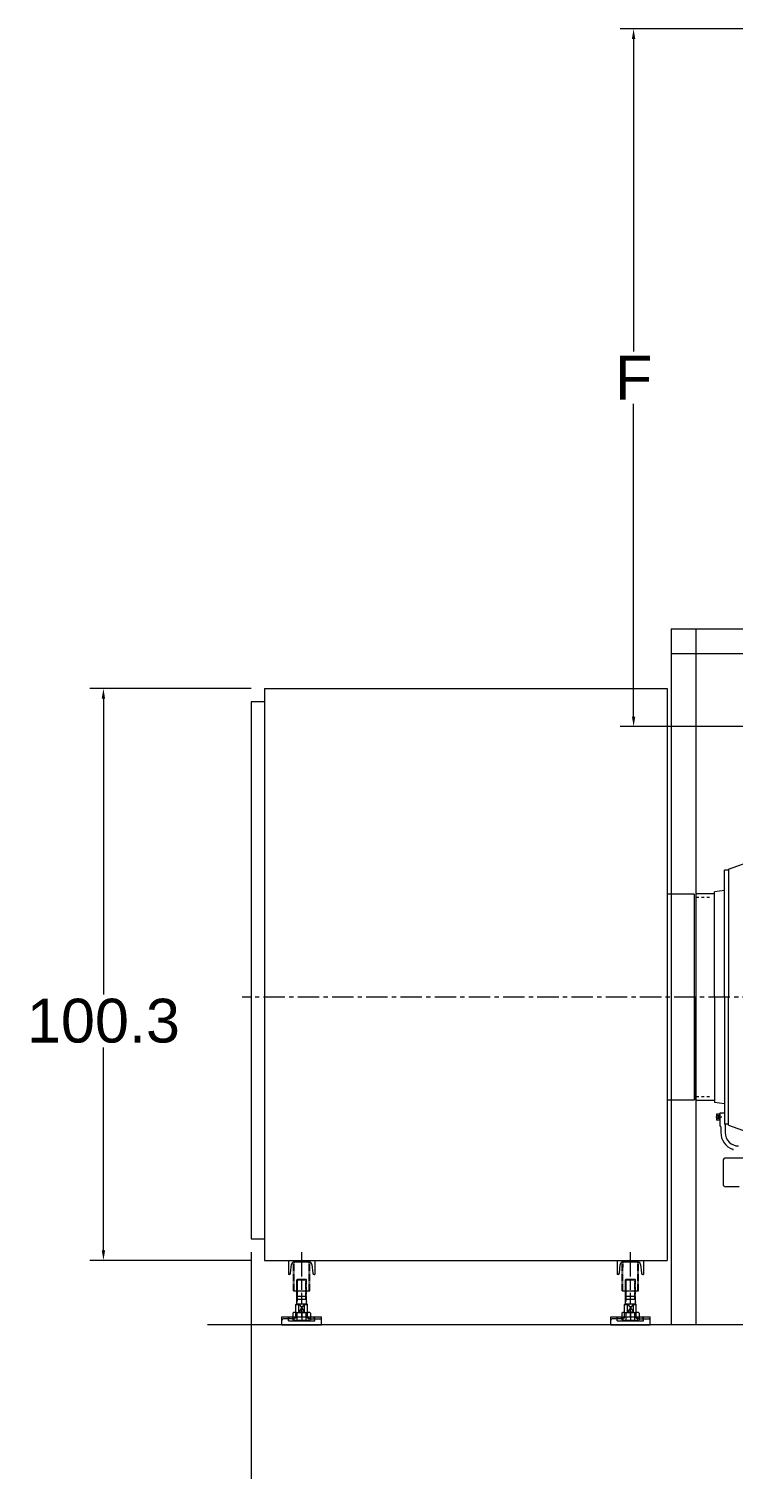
# Model space of a CAD drawing. Header units: inches. Extents: x 36 to 31738, y 79 to 24233.
# Drawn here: x 11265 to 14402, y 13555 to 19970 of the extents above; entities that cross this region are included whole.
import ezdxf

# ---------------------------------------------------------------- set-up
doc = ezdxf.new("R2010")
doc.units = ezdxf.units.IN
doc.header["$MEASUREMENT"] = 0
for name, pattern in [('ACAD_ISO04W100', [30, 24, -3, 0, -3]), ('CENTER', [50.8, 31.75, -6.35, 6.35, -6.35]), ('EB_DASH', [6, 3, -3]), ('EB_DASHDOTDOT', [45, 30, -3, 3, -3, 3, -3])]:
    doc.linetypes.add(name, pattern=pattern)
doc.layers.get('Defpoints').update_dxf_attribs({"lineweight": 5})
doc.layers.add('CAXA1', color=5, linetype='CENTER', lineweight=5)
doc.layers.add('CAXAEB0', color=7, linetype='Continuous', lineweight=5)
doc.styles.add('Roman', font='arial.ttf')
doc.styles.get("Standard").update_dxf_attribs({"font": 'arial.ttf'})
doc.dimstyles.new('ISO-25', dxfattribs={"dimscale": 30, "dimtxt": 1.5, "dimasz": 1.5, "dimexe": 2, "dimexo": 2, "dimtad": 1, "dimtih": 1, "dimtoh": 1, "dimdec": 1, "dimlfac": 0.03937, "dimdsep": 46, "dimtxsty": 'Standard', "dimcen": 2.5, "dimclrd": 7, "dimclre": 7, "dimclrt": 7, "dimadec": 0, "dimazin": 0, "dimtfac": 1, "dimtdec": 1, "dimtmove": 0, "dimatfit": 3, "dimfxl": 1, "dimlwd": 5, "dimlwe": 5, "dimarcsym": 0})

# ---------------------------------------------------------------- blocks, each defined once
blk = doc.blocks.new('*D156')
at = {"color": 7, "linetype": 'Continuous', "lineweight": 5, "transparency": 16777216}
for p, q in [((12254.8, 14521.3), (12254.8, 13285.8)), ((19825, 14137.1), (19825, 13285.8)), ((19780, 13345.8), (12299.8, 13345.8))]:
    blk.add_line(p, q, dxfattribs=at)
at = {"color": 7, "transparency": 16777216}
for points in [[(12299.8, 13353.3), (12299.8, 13338.3), (12254.8, 13345.8)], [(19780, 13353.3), (19780, 13338.3), (19825, 13345.8)]]:
    blk.add_solid(points, dxfattribs=at)
at = {"layer": 'Defpoints', "color": 0, "transparency": 16777216}
for p in [(12254.8, 14581.3), (19825, 14197.1), (12254.8, 13345.8)]:
    blk.add_point(p, dxfattribs=at)
at = {"color": 7, "lineweight": 5, "transparency": 16777216, "insert": (16039.9, 13465.3), "char_height": 195, "attachment_point": 5, "style": 'Roman'}
blk.add_mtext('C', dxfattribs=at)
blk = doc.blocks.new('*D139')
at = {"color": 7, "linetype": 'Continuous', "lineweight": 5, "transparency": 16777216}
for p, q in [((12254.6, 17031.7), (11537.2, 17031.7)), ((11597.2, 16986.7), (11597.2, 15669.4)), ((11597.2, 14529.8), (11597.2, 15432.7)), ((12254.6, 14484.8), (11537.2, 14484.8))]:
    blk.add_line(p, q, dxfattribs=at)
at = {"color": 7, "transparency": 16777216}
for points in [[(11589.7, 16986.7), (11604.7, 16986.7), (11597.2, 17031.7)], [(11589.7, 14529.8), (11604.7, 14529.8), (11597.2, 14484.8)]]:
    blk.add_solid(points, dxfattribs=at)
at = {"layer": 'Defpoints', "color": 0, "transparency": 16777216}
for p in [(12314.6, 17031.7), (11597.2, 14484.8), (12314.6, 14484.8)]:
    blk.add_point(p, dxfattribs=at)
at = {"color": 7, "lineweight": 5, "transparency": 16777216, "insert": (11597.2, 15551), "char_height": 195, "attachment_point": 5, "style": 'Roman'}
blk.add_mtext('100.3', dxfattribs=at)
blk = doc.blocks.new('*D141')
at = {"color": 7, "linetype": 'Continuous', "lineweight": 5, "transparency": 16777216}
for p, q in [((14444.6, 19969.8), (13898.3, 19969.8)), ((13958.3, 19924.8), (13958.3, 18532.3)), ((13958.3, 16906.9), (13958.3, 18299.8)), ((14755.4, 16861.9), (13898.3, 16861.9))]:
    blk.add_line(p, q, dxfattribs=at)
at = {"color": 7, "transparency": 16777216}
for points in [[(13950.8, 19924.8), (13965.8, 19924.8), (13958.3, 19969.8)], [(13950.8, 16906.9), (13965.8, 16906.9), (13958.3, 16861.9)]]:
    blk.add_solid(points, dxfattribs=at)
at = {"layer": 'Defpoints', "color": 0, "transparency": 16777216}
for p in [(14504.6, 19969.8), (13958.3, 16861.9), (14815.4, 16861.9)]:
    blk.add_point(p, dxfattribs=at)
at = {"color": 7, "lineweight": 5, "transparency": 16777216, "insert": (13958.3, 18416), "char_height": 195, "attachment_point": 5, "style": 'Roman'}
blk.add_mtext('F', dxfattribs=at)

msp = doc.modelspace()

# ---------------------------------------------------------------- linework, layer by layer
at = {"color": 7, "lineweight": 5}
for p, q in [((14124.99, 17297.08), (19824.99, 17297.08)), ((14124.99, 17297.08), (14124.99, 14197.08)), ((14234.99, 17297.08), (14234.99, 14197.08)), ((14124.99, 17187.08), (19824.99, 17187.08)), ((12314.62, 17031.73), (12314.62, 14484.8)), ((12314.62, 17031.73), (14108.46, 17031.73)), ((14108.46, 17031.73), (14108.46, 14484.8)), ((12254.85, 16971.97), (12254.85, 14581.26)), ((12314.62, 16971.97), (12254.85, 16971.97)), ((14380.46, 16226.79), (14839.79, 16393.96)), ((14363.39, 16188.08), (14363.39, 16222.28)), ((14380.46, 16222.28), (14363.39, 16222.28)), ((14363.39, 15657.08), (14363.39, 16188.08)), ((14380.46, 16226.79), (14380.46, 15657.08)), ((14227.99, 16115.5), (14108.46, 16115.5)), ((14227.99, 16115.5), (14227.99, 15198.66)), ((14237.39, 16117.28), (14234.99, 16114.88)), ((14234.99, 16114.88), (14234.99, 15657.08)), ((14318.99, 16117.28), (14237.39, 16117.28)), ((14363.39, 16132.27), (14318.99, 16126.42)), ((14318.99, 15657.08), (14318.99, 16126.11)), ((14234.99, 15199.28), (14234.99, 15657.08)), ((14318.99, 15657.08), (14318.99, 15187.74)), ((14363.39, 15657.08), (14363.39, 15115.28)), ((14380.46, 15087.37), (14380.46, 15657.08)), ((14227.99, 15198.66), (14108.46, 15198.66)), ((14237.39, 15196.88), (14234.99, 15199.28)), ((14318.99, 15196.88), (14237.39, 15196.88)), ((14363.39, 15181.9), (14318.99, 15187.74)), ((14341.79, 15140.48), (14341.79, 15082.88)), ((14363.39, 15140.48), (14341.79, 15140.48)), ((14327.39, 15135.68), (14327.39, 15109.28)), ((14339.39, 15135.68), (14327.39, 15135.68)), ((14339.39, 15128.92), (14327.39, 15128.92)), ((14339.39, 15116.04), (14327.39, 15116.04)), ((14339.39, 15109.28), (14327.39, 15109.28)), ((14339.39, 15135.68), (14339.39, 15109.28)), ((14339.39, 15134.02), (14341.79, 15134.02)), ((14341.79, 15121.85), (14339.39, 15123.98)), ((14341.79, 15120.94), (14339.39, 15123.07)), ((14339.39, 15110.94), (14341.79, 15110.94)), ((14341.79, 15082.88), (14341.79, 15082.88)), ((14341.79, 15082.88), (14342.99, 15082.88)), ((14346.59, 15079.28), (14346.59, 15054.08)), ((14363.39, 15115.28), (14363.39, 15091.88)), ((14380.46, 15091.88), (14363.39, 15091.88)), ((14365.79, 15091.88), (14365.79, 15054.08)), ((14380.46, 15087.37), (14815.39, 14929.08)), ((14356.79, 14928.08), (14356.79, 14824.57)), ((14605.79, 14940.08), (14368.79, 14940.08)), ((14427.92, 14812.57), (14368.79, 14812.57)), ((12254.85, 14581.26), (12314.62, 14581.26)), ((12314.62, 14484.8), (14108.46, 14484.8)), ((12421.48, 14484.8), (12538.6, 14484.8)), ((12421.48, 14484.8), (12421.48, 14421.85)), ((12430.94, 14427.12), (12434.92, 14466.93)), ((12446.57, 14477.48), (12513.51, 14477.48)), ((12480.04, 14417.46), (12480.04, 14489.19)), ((12525.16, 14466.93), (12529.14, 14427.12)), ((12538.6, 14484.8), (12538.6, 14421.85)), ((13885.48, 14484.8), (14002.6, 14484.8)), ((13885.48, 14484.8), (13885.48, 14421.85)), ((13894.94, 14427.12), (13898.92, 14466.93)), ((13910.57, 14477.48), (13977.51, 14477.48)), ((13944.04, 14417.46), (13944.04, 14489.19)), ((13989.16, 14466.93), (13993.14, 14427.12)), ((14002.6, 14484.8), (14002.6, 14421.85)), ((12425.11, 14421.85), (12421.48, 14421.85)), ((12458.08, 14397.43), (12461.01, 14400.36)), ((12458.08, 14397.43), (12502, 14397.43)), ((12458.08, 14290.78), (12458.08, 14397.43)), ((12460.85, 14311.22), (12461.01, 14400.36)), ((12461.01, 14400.36), (12499.07, 14400.36)), ((12502, 14397.43), (12499.07, 14400.36)), ((12534.97, 14421.85), (12538.6, 14421.85)), ((13889.11, 14421.85), (13885.48, 14421.85)), ((13922.08, 14397.43), (13925.01, 14400.36)), ((13922.08, 14397.43), (13966, 14397.43)), ((13922.08, 14290.78), (13922.08, 14397.43)), ((13924.85, 14311.22), (13925.01, 14400.36)), ((13925.01, 14400.36), (13963.07, 14400.36)), ((13966, 14397.43), (13963.07, 14400.36)), ((13998.97, 14421.85), (14002.6, 14421.85)), ((12443.44, 14348.35), (12516.64, 14348.35)), ((12457.35, 14325.91), (12502.73, 14325.91)), ((12458.08, 14311.27), (12502, 14311.27)), ((12460.85, 14311.22), (12458.08, 14297.87)), ((12499.22, 14311.22), (12502, 14297.87)), ((13907.44, 14348.35), (13980.64, 14348.35)), ((13921.35, 14325.91), (13966.73, 14325.91)), ((13922.08, 14311.27), (13966, 14311.27)), ((13924.85, 14311.22), (13922.08, 14297.87)), ((13963.22, 14311.22), (13966, 14297.87)), ((12441.16, 14250.25), (12441.16, 14220.55)), ((12450.88, 14253.19), (12509.2, 14253.19)), ((12457.35, 14290.78), (12454.42, 14287.85)), ((12454.42, 14227.82), (12454.42, 14287.85)), ((12454.42, 14287.85), (12466.84, 14287.85)), ((12457.35, 14290.78), (12502.73, 14290.78)), ((12460.6, 14220.55), (12460.6, 14250.25)), ((12493.23, 14290.78), (12466.84, 14255.64)), ((12466.84, 14290.78), (12493.23, 14255.64)), ((12466.84, 14255.64), (12466.84, 14290.78)), ((12466.84, 14255.64), (12493.23, 14255.64)), ((12480.04, 14256.12), (12480.04, 14213.22)), ((12493.23, 14255.64), (12493.23, 14290.78)), ((12493.23, 14287.85), (12505.66, 14287.85)), ((12499.48, 14220.55), (12499.48, 14250.25)), ((12502.73, 14290.78), (12505.66, 14287.85)), ((12505.66, 14227.82), (12505.66, 14287.85)), ((12518.92, 14250.25), (12518.92, 14220.55)), ((13905.16, 14250.25), (13905.16, 14220.55)), ((13914.88, 14253.19), (13973.2, 14253.19)), ((13921.35, 14290.78), (13918.42, 14287.85)), ((13918.42, 14227.82), (13918.42, 14287.85)), ((13918.42, 14287.85), (13930.84, 14287.85)), ((13921.35, 14290.78), (13966.73, 14290.78)), ((13924.6, 14220.55), (13924.6, 14250.25)), ((13957.23, 14290.78), (13930.84, 14255.64)), ((13930.84, 14290.78), (13957.23, 14255.64)), ((13930.84, 14255.64), (13930.84, 14290.78)), ((13930.84, 14255.64), (13957.23, 14255.64)), ((13944.04, 14256.12), (13944.04, 14213.22)), ((13957.23, 14255.64), (13957.23, 14290.78)), ((13957.23, 14287.85), (13969.66, 14287.85)), ((13963.48, 14220.55), (13963.48, 14250.25)), ((13966.73, 14290.78), (13969.66, 14287.85)), ((13969.66, 14227.82), (13969.66, 14287.85)), ((13982.92, 14250.25), (13982.92, 14220.55)), ((20545.39, 14197.08), (12060.26, 14197.08)), ((12392.2, 14233.68), (12567.88, 14233.68)), ((12392.2, 14197.08), (12392.2, 14233.68)), ((12392.2, 14197.08), (12392.2, 14217.58)), ((12392.2, 14197.08), (12567.88, 14197.08)), ((12392.2, 14197.08), (12567.88, 14197.08)), ((12421.48, 14224.9), (12399.52, 14224.9)), ((12421.48, 14216.11), (12421.48, 14233.68)), ((12421.48, 14233.68), (12538.6, 14233.68)), ((12421.48, 14216.11), (12538.6, 14216.11)), ((12424.41, 14224.9), (12424.41, 14233.68)), ((12440.51, 14224.9), (12424.41, 14224.9)), ((12440.51, 14224.9), (12440.51, 14233.68)), ((12446.37, 14216.11), (12446.37, 14227.82)), ((12454.42, 14227.82), (12446.37, 14227.82)), ((12447.1, 14219.04), (12447.1, 14227.82)), ((12447.1, 14219.04), (12512.98, 14219.04)), ((12450.88, 14217.61), (12509.2, 14217.61)), ((12452.95, 14227.82), (12452.95, 14233.68)), ((12505.66, 14227.82), (12513.71, 14227.82)), ((12507.12, 14227.82), (12507.12, 14233.68)), ((12512.98, 14219.04), (12512.98, 14227.82)), ((12513.71, 14216.11), (12513.71, 14227.82)), ((12519.57, 14224.9), (12519.57, 14233.68)), ((12519.57, 14224.9), (12535.67, 14224.9)), ((12535.67, 14224.9), (12535.67, 14233.68)), ((12538.6, 14216.11), (12538.6, 14233.68)), ((12538.6, 14224.9), (12560.56, 14224.9)), ((12567.88, 14197.08), (12567.88, 14233.68)), ((12567.88, 14197.08), (12567.88, 14217.58)), ((13856.2, 14233.68), (14031.88, 14233.68)), ((13856.2, 14197.08), (13856.2, 14233.68)), ((13856.2, 14197.08), (13856.2, 14217.58)), ((13856.2, 14197.08), (14031.88, 14197.08)), ((13856.2, 14197.08), (14031.88, 14197.08)), ((13885.48, 14224.9), (13863.52, 14224.9)), ((13885.48, 14216.11), (13885.48, 14233.68)), ((13885.48, 14233.68), (14002.6, 14233.68)), ((13885.48, 14216.11), (14002.6, 14216.11)), ((13888.41, 14224.9), (13888.41, 14233.68)), ((13904.51, 14224.9), (13888.41, 14224.9)), ((13904.51, 14224.9), (13904.51, 14233.68)), ((13910.37, 14216.11), (13910.37, 14227.82)), ((13918.42, 14227.82), (13910.37, 14227.82)), ((13911.1, 14219.04), (13911.1, 14227.82)), ((13911.1, 14219.04), (13976.98, 14219.04)), ((13914.88, 14217.61), (13973.2, 14217.61)), ((13916.95, 14227.82), (13916.95, 14233.68)), ((13969.66, 14227.82), (13977.71, 14227.82)), ((13971.12, 14227.82), (13971.12, 14233.68)), ((13976.98, 14219.04), (13976.98, 14227.82)), ((13977.71, 14216.11), (13977.71, 14227.82)), ((13983.57, 14224.9), (13983.57, 14233.68)), ((13983.57, 14224.9), (13999.67, 14224.9)), ((13999.67, 14224.9), (13999.67, 14233.68)), ((14002.6, 14216.11), (14002.6, 14233.68)), ((14002.6, 14224.9), (14024.56, 14224.9)), ((14031.88, 14197.08), (14031.88, 14233.68)), ((14031.88, 14197.08), (14031.88, 14217.58))]:
    msp.add_line(p, q, dxfattribs=at)
at = {"color": 7, "linetype": 'EB_DASH', "lineweight": 5, "ltscale": 4}
for p, q in [((14296.96, 16101.08), (14234.99, 16101.08)), ((14296.96, 15213.08), (14234.99, 15213.08))]:
    msp.add_line(p, q, dxfattribs=at)
at = {"color": 7, "linetype": 'ACAD_ISO04W100', "lineweight": 5, "ltscale": 0.3}
msp.add_line((14350.57, 15122.48), (14324.83, 15122.48), dxfattribs=at)
at = {"color": 7, "linetype": 'ACAD_ISO04W100', "lineweight": 5, "ltscale": 2}
for p, q in [((12480.04, 14232.56), (12480.04, 14523)), ((13944.04, 14232.56), (13944.04, 14523))]:
    msp.add_line(p, q, dxfattribs=at)
at = {"color": 7, "lineweight": 5}
for centre, radius, start, end in [((14342.99, 15079.28), 3.6, 0, 90), ((14425.79, 15054.08), 79.2, 180, 250.528779), ((14425.79, 15054.08), 60, 180, 270), ((14398.19, 14976.02), 3.6, 0, 70.528779), ((14368.79, 14928.08), 12, 90, 180), ((14368.79, 14824.57), 12, 180, 270), ((12446.57, 14465.77), 11.71, 90, 174.289407), ((12513.51, 14465.77), 11.71, 5.710593, 90), ((13910.57, 14465.77), 11.71, 90, 174.289407), ((13977.51, 14465.77), 11.71, 5.710593, 90), ((12425.11, 14427.7), 5.86, 270, 354.289407), ((12534.97, 14427.7), 5.86, 185.710593, 270), ((13889.11, 14427.7), 5.86, 270, 354.289407), ((13998.97, 14427.7), 5.86, 185.710593, 270), ((12450.88, 14235.62), 17.57, 56.411319, 123.588681), ((12480.04, 14187.31), 65.88, 72.837058, 107.162942), ((12509.2, 14235.62), 17.57, 56.411319, 123.588681), ((13914.88, 14235.62), 17.57, 56.411319, 123.588681), ((13944.04, 14187.31), 65.88, 72.837058, 107.162942), ((13973.2, 14235.62), 17.57, 56.411319, 123.588681), ((12399.52, 14217.58), 7.32, 90, 180), ((12450.88, 14235.18), 17.57, 236.411319, 303.588681), ((12480.04, 14402.86), 186.75, 259.840784, 280.159216), ((12480.04, 14283.49), 65.88, 252.837058, 287.162942), ((12509.2, 14235.18), 17.57, 236.411319, 303.588681), ((12560.56, 14217.58), 7.32, 0, 90), ((13863.52, 14217.58), 7.32, 90, 180), ((13914.88, 14235.18), 17.57, 236.411319, 303.588681), ((13944.04, 14402.86), 186.75, 259.840784, 280.159216), ((13944.04, 14283.49), 65.88, 252.837058, 287.162942), ((13973.2, 14235.18), 17.57, 236.411319, 303.588681), ((14024.56, 14217.58), 7.32, 0, 90)]:
    msp.add_arc(centre, radius, start, end, dxfattribs=at)
at = {"layer": 'CAXA1', "linetype": 'CENTER', "lineweight": 5, "ltscale": 3}
msp.add_line((16367.99, 15657.08), (12214.59, 15657.08), dxfattribs=at)
at = {"layer": 'CAXAEB0', "color": 7, "linetype": 'EB_DASHDOTDOT', "lineweight": 5}
for p, q in [((12443.44, 14348.35), (12443.44, 14477.05)), ((12446.79, 14348.35), (12447.1, 14477.48)), ((12513.21, 14348.35), (12512.98, 14477.48)), ((12516.64, 14348.35), (12516.64, 14477.05)), ((13907.44, 14348.35), (13907.44, 14477.05)), ((13910.79, 14348.35), (13911.1, 14477.48)), ((13977.21, 14348.35), (13976.98, 14477.48)), ((13980.64, 14348.35), (13980.64, 14477.05)), ((12499.22, 14311.22), (12499.07, 14400.36)), ((12502, 14290.78), (12502, 14397.43)), ((13963.22, 14311.22), (13963.07, 14400.36)), ((13966, 14290.78), (13966, 14397.43))]:
    msp.add_line(p, q, dxfattribs=at)

# ---------------------------------------------------------------- dimensions: what is measured, and where the dimension line sits
at = {"color": 7, "lineweight": 5}
dim = msp.add_linear_dim(base=(13958.34, 16861.9), p1=(14504.59, 19969.81), p2=(14815.38, 16861.9), angle=90, text='F', dimstyle='ISO-25', override={"dimtxt": 6.5, "dimpost": '\\X', "dimtxsty": 'Roman', "dimtmove": 1}, dxfattribs=at)
dim.commit()
dim.dimension.update_dxf_attribs({"geometry": '*D141', "text_midpoint": (13958.34, 18416.01), "dimtype": 160})
dim = msp.add_linear_dim(base=(11597.15, 14484.8), p1=(12314.62, 17031.73), p2=(12314.62, 14484.8), angle=90, dimstyle='ISO-25', override={"dimtxt": 6.5, "dimpost": '\\X', "dimtxsty": 'Roman', "dimtmove": 1}, dxfattribs=at)
dim.commit()
dim.dimension.update_dxf_attribs({"geometry": '*D139', "text_midpoint": (11597.15, 15551.03), "dimtype": 160})
dim = msp.add_linear_dim(base=(12254.85, 13345.77), p1=(19824.99, 14197.08), p2=(12254.85, 14581.26), angle=180, text='C', dimstyle='ISO-25', override={"dimtxt": 6.5, "dimpost": '\\X', "dimtxsty": 'Roman', "dimtmove": 1}, dxfattribs=at)
dim.commit()
dim.dimension.update_dxf_attribs({"geometry": '*D156', "text_midpoint": (16039.92, 13465.34)})

doc.saveas('drawing.dxf')
